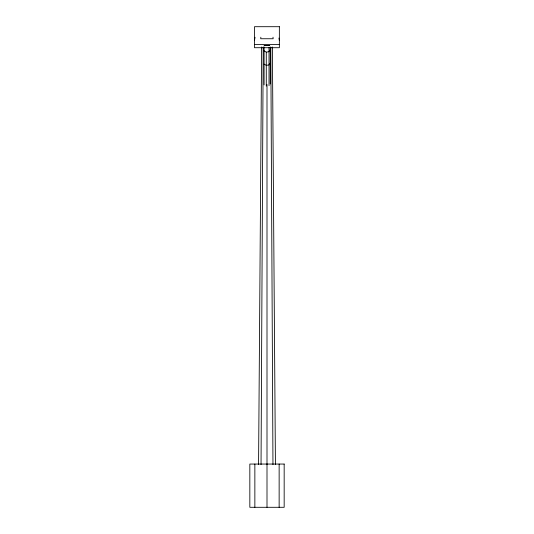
<?xml version="1.0" encoding="UTF-8"?>
<svg xmlns="http://www.w3.org/2000/svg" width="534" height="534" viewBox="0 0 534 534"><rect width="100%" height="100%" fill="white"/><g stroke="black" fill="none" stroke-linecap="round" stroke-linejoin="round"><path stroke-width="0.8" d="M267 464.633L267 84.505M261.039 464.633L263.202 46.992M258.569 464.633L261.627 46.992M260.852 37.206L260.712 38.748L273.148 38.748L273.007 37.206M254.498 40.417L255.052 37.273M270.244 49.695L269.023 51.671L266.279 52.158L264.076 50.79M270.244 63.099L269.023 64.921L266.279 65.368L264.076 64.113M254.498 44.476L279.362 44.476M278.948 38.061L279.362 40.417M272.373 46.992L275.431 464.633M270.798 46.992L272.961 464.633M279.142 464.053L279.142 507.3M270.244 47.219L270.244 83.992M269.023 47.586L269.023 85.68M267 464.053L267 507.3M266.279 52.158L266.279 86.101M264.076 46.939L264.076 84.913M254.858 464.053L254.858 507.3M269.697 45.584L264.163 45.584L269.697 45.584M279.362 26.7L254.498 26.7L254.498 47.713L279.362 47.713L279.362 26.7M284.168 464.053L249.832 464.053L249.832 507.3L284.168 507.3L284.168 464.053"/></g></svg>
